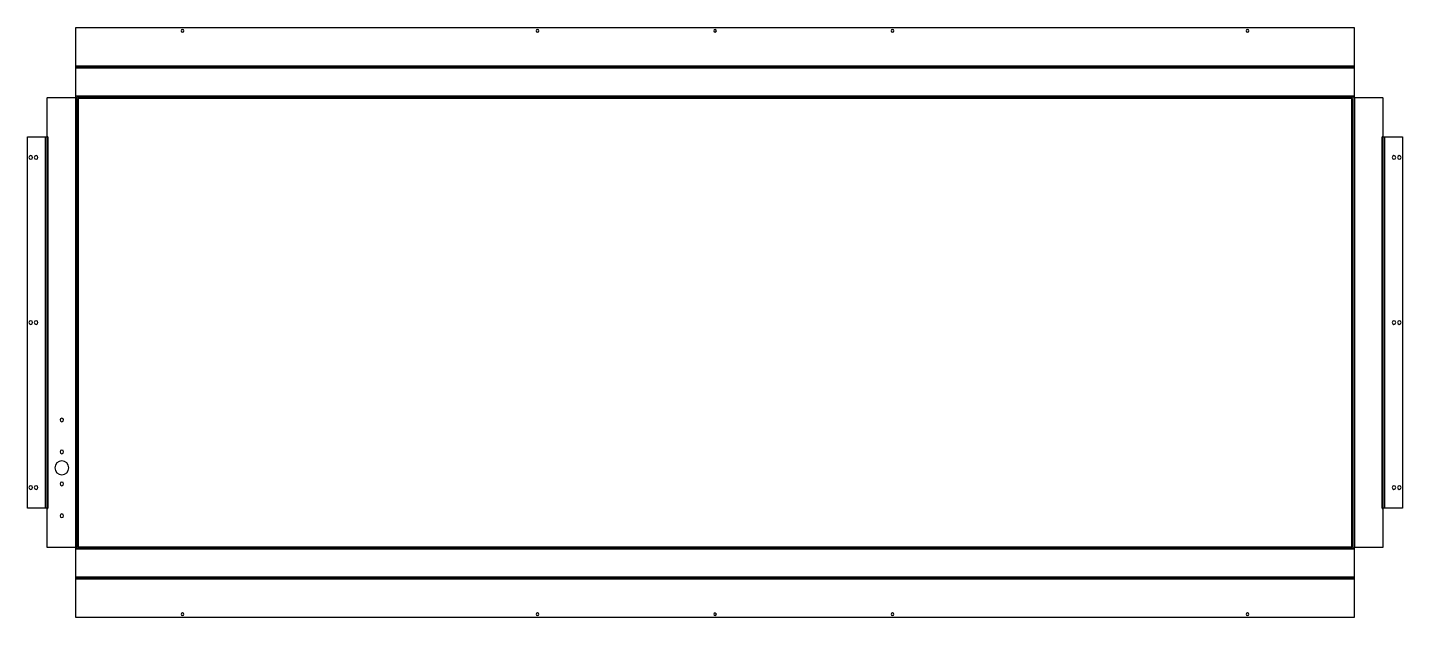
# Model space of a CAD drawing. Header units: millimetres. Extents: x -46 to 1246, y 0 to 554.
import ezdxf

# ---------------------------------------------------------------- set-up
doc = ezdxf.new("R2010")
doc.units = ezdxf.units.MM

msp = doc.modelspace()

# ---------------------------------------------------------------- linework, layer by layer
at = {"layer": 'BEND'}
for p, q in [((1200, 516.9), (0, 516.9)), ((1200, 488.7), (0.9, 488.7)), ((0.9, 488.7), (0.9, 64.3)), ((1199.1, 64.3), (1199.1, 488.7)), ((-27.4, 451.4), (-27.4, 102.6)), ((1227.4, 102.6), (1227.4, 451.4)), ((0, 65.4), (1199.1, 65.4)), ((0, 37.1), (1200, 37.1))]:
    msp.add_line(p, q, dxfattribs=at)
at = {"layer": 'BEND_EXTENT'}
for p, q in [((0, 518), (1200, 518)), ((1200, 515.8), (0, 515.8)), ((-0.3, 65.6), (-0.3, 488.4)), ((0, 489.8), (1200, 489.8)), ((1200.3, 488.4), (1200.3, 65.6)), ((-28.5, 102.6), (-28.5, 451.4)), ((-26.3, 451.4), (-26.3, 102.6)), ((1226.3, 102.6), (1226.3, 451.4)), ((1228.5, 451.4), (1228.5, 102.6)), ((1200, 64.3), (0, 64.3)), ((0, 38.3), (1200, 38.3)), ((1200, 36), (0, 36))]:
    msp.add_line(p, q, dxfattribs=at)
msp.add_lwpolyline([(1198, 487.5), (2, 487.5), (2, 66.5), (1198, 66.5)], close=True, dxfattribs=at)
at = {"layer": 'INTERIOR_PROFILES', "extrusion": (0, 0, -1)}
for centre, radius in [((-100, 551), 1.26), ((-433.3, 551), 1.26), ((-600, 551), 1.26), ((-766.7, 551), 1.26), ((-1100, 551), 1.26), ((42.5, 432), 1.7), ((37.5, 432), 1.7), ((-1237.5, 432), 1.7), ((-1242.5, 432), 1.7), ((42.5, 277), 1.7), ((37.5, 277), 1.7), ((-1237.5, 277), 1.7), ((-1242.5, 277), 1.7), ((13.3, 185.5), 1.7), ((13.3, 155.5), 1.7), ((13.3, 140.5), 6.5), ((42.5, 122), 1.7), ((37.5, 122), 1.7), ((13.3, 125.5), 1.7), ((-1237.5, 122), 1.7), ((-1242.5, 122), 1.7), ((13.3, 95.5), 1.7), ((-100, 3), 1.26), ((-433.3, 3), 1.26), ((-600, 3), 1.26), ((-766.7, 3), 1.26), ((-1100, 3), 1.26)]:
    msp.add_circle(centre, radius, dxfattribs=at)
at = {"layer": 'OUTER_PROFILES'}
msp.add_lwpolyline([(1200, 488.4), (1226.3, 488.4, -0.414214), (1227.2, 487.5), (1227.2, 451.5), (1226.3, 451.5), (1226.3, 451.4), (1245.5, 451.4), (1245.5, 102.6), (1226.3, 102.6), (1226.3, 102.5), (1227.2, 102.5), (1227.2, 66.5, -0.414214), (1226.3, 65.6), (1200, 65.6), (1200, 0), (0, 0), (0, 65.6), (-26.3, 65.6, -0.414214), (-27.2, 66.5), (-27.2, 102.5), (-26.3, 102.5), (-26.3, 102.6), (-45.5, 102.6), (-45.5, 451.4), (-26.3, 451.4), (-26.3, 451.5), (-27.2, 451.5), (-27.2, 487.5, -0.414214), (-26.3, 488.4), (0, 488.4), (0, 554), (1200, 554)], format="xyb", close=True, dxfattribs=at)

doc.saveas('drawing.dxf')
